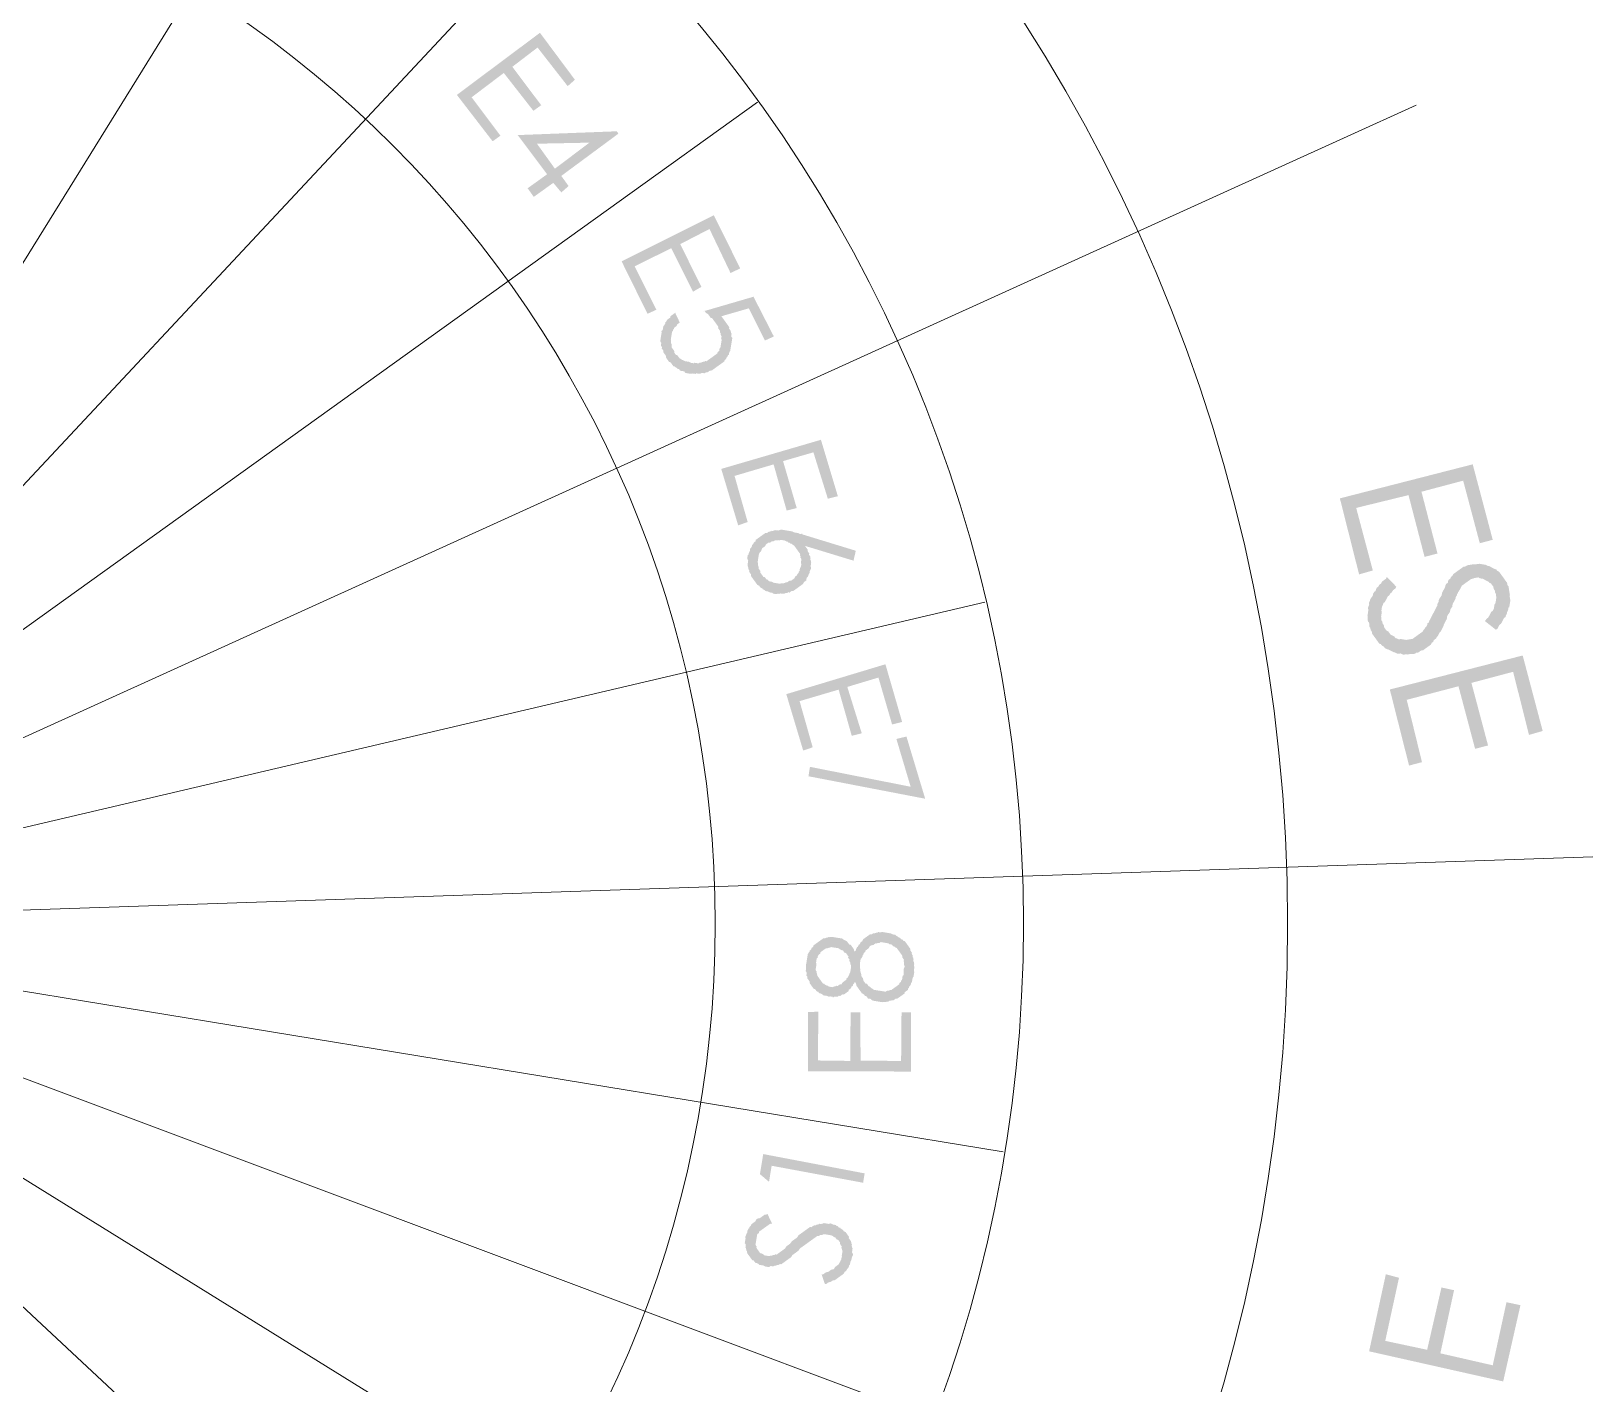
# Model space of a CAD drawing. Header units: millimetres. Extents: x -6808 to 215771, y -89660 to -16303.
# Drawn here: x 91598.6 to 92054.3, y -46333.9 to -45939.1 of the extents above; entities that cross this region are included whole.
import ezdxf

# ---------------------------------------------------------------- set-up
doc = ezdxf.new("R2010")
doc.units = ezdxf.units.MM
doc.layers.add('Ar-Wall Hatch', color=253, linetype='Continuous', lineweight=9)
doc.layers.add('PDF13_A+I ELE 3', color=7, linetype='Continuous', true_color=0xbababa)
doc.layers.add('PDF13_A+I WALL', color=7, linetype='Continuous', true_color=0xbababa)

# ---------------------------------------------------------------- blocks, each defined once
blk = doc.blocks.new('A$C5343052b')
at = {"layer": 'PDF13_A+I WALL', "true_color": 0xc7c8ca}
for points in [[(1081.91, 1280.58), (1105.78, 1265.66), (1103.21, 1261.58), (1083.42, 1273.93), (1075.19, 1260.74), (1094.64, 1248.45), (1092.07, 1244.37), (1072.62, 1256.66), (1062.02, 1240.4), (1081.81, 1228.05), (1079.18, 1223.63), (1055.38, 1238.89)], [(1087.1, 1229.83), (1091.99, 1229.57), (1092.19, 1228.83), (1091.99, 1227.81), (1092.2, 1227.06), (1092.07, 1226.38), (1092.27, 1225.64), (1092.14, 1224.96), (1092.34, 1224.21), (1092.55, 1223.47), (1092.76, 1222.72), (1092.62, 1222.04), (1092.9, 1221.63), (1093.1, 1220.89), (1093.37, 1220.48), (1093.65, 1220.08), (1093.92, 1219.67), (1094.53, 1219.2), (1094.8, 1218.79), (1095.08, 1218.38), (1095.35, 1217.98), (1095.96, 1217.5), (1096.24, 1217.1), (1096.58, 1217.03), (1096.91, 1216.96), (1097.53, 1216.49), (1098.21, 1216.36), (1098.82, 1215.89), (1099.5, 1215.75), (1100.18, 1215.62), (1100.92, 1215.82), (1100.92, 1215.82), (1101.6, 1215.69), (1102.28, 1215.56), (1103.03, 1215.76), (1103.77, 1215.97), (1104.45, 1215.84), (1104.86, 1216.11), (1105.6, 1216.31), (1106.08, 1216.93), (1106.48, 1217.2), (1107.3, 1217.75), (1107.7, 1218.02), (1108.17, 1218.63), (1108.65, 1219.24), (1108.65, 1219.24), (1109.12, 1219.86), (1109.25, 1220.53), (1109.39, 1221.21), (1109.52, 1221.89), (1109.65, 1222.57), (1109.79, 1223.25), (1109.92, 1223.93), (1109.99, 1224.27), (1109.78, 1225.02), (1109.85, 1225.36), (1109.64, 1226.1), (1109.71, 1226.44), (1109.5, 1227.19), (1109.23, 1227.59), (1109.36, 1228.27), (1109.09, 1228.68), (1108.89, 1229.42), (1108.68, 1230.17), (1108.47, 1230.92), (1108.27, 1231.66), (1108.06, 1232.41), (1107.86, 1233.15), (1107.65, 1233.9), (1107.44, 1234.64), (1106.9, 1235.46), (1106.96, 1235.8), (1106.42, 1236.61), (1106.21, 1237.36), (1106.07, 1238.44), (1105.53, 1239.25), (1105.32, 1240), (1105.12, 1240.75), (1104.91, 1241.49), (1104.64, 1241.9), (1104.43, 1242.64), (1104.56, 1243.32), (1104.29, 1243.73), (1104.02, 1244.13), (1104.15, 1244.81), (1104.22, 1245.15), (1103.95, 1245.56), (1103.95, 1245.56), (1104.08, 1246.24), (1103.87, 1246.98), (1104.01, 1247.66), (1104.14, 1248.34), (1104.27, 1249.02), (1104.41, 1249.7), (1104.47, 1250.04), (1104.61, 1250.72), (1104.74, 1251.4), (1105.21, 1252.01), (1105.35, 1252.69), (1105.82, 1253.3), (1105.82, 1253.3), (1106.29, 1253.91), (1106.77, 1254.53), (1107.17, 1254.8), (1107.65, 1255.41), (1108.12, 1256.02), (1108.53, 1256.3), (1108.93, 1256.57), (1109.74, 1257.12), (1110.15, 1257.39), (1110.15, 1257.39), (1110.9, 1257.59), (1111.3, 1257.87), (1112.05, 1258.07), (1112.79, 1258.28), (1113.54, 1258.49), (1113.95, 1258.76), (1114.63, 1258.63), (1115.37, 1258.83), (1116.05, 1258.7), (1116.05, 1258.7), (1116.73, 1258.56), (1117.41, 1258.43), (1118.09, 1258.3), (1118.77, 1258.16), (1119.45, 1258.03), (1120.13, 1257.9), (1120.74, 1257.42), (1121.42, 1257.29), (1122.03, 1256.82), (1122.03, 1256.82), (1122.64, 1256.34), (1123.25, 1255.87), (1123.87, 1255.4), (1124.14, 1254.99), (1124.75, 1254.52), (1125.36, 1254.05), (1125.64, 1253.64), (1125.91, 1253.23), (1126.46, 1252.42), (1126.73, 1252.01), (1126.66, 1251.67), (1126.93, 1251.27), (1127.21, 1250.86), (1127.41, 1250.12), (1127.69, 1249.71), (1127.89, 1248.96), (1128.16, 1248.56), (1128.03, 1247.88), (1128.24, 1247.13), (1128.44, 1246.39), (1128.65, 1245.64), (1128.52, 1244.96), (1128.72, 1244.22), (1128.93, 1243.47), (1128.79, 1242.79), (1123.77, 1242.37), (1123.63, 1243.45), (1123.77, 1244.13), (1123.56, 1244.88), (1123.36, 1245.62), (1123.15, 1246.37), (1123.28, 1247.05), (1123.08, 1247.79), (1122.8, 1248.2), (1122.53, 1248.61), (1122.26, 1249.01), (1122.26, 1249.01), (1122.05, 1249.76), (1121.78, 1250.17), (1121.23, 1250.98), (1120.96, 1251.38), (1120.35, 1251.86), (1119.74, 1252.33), (1119.4, 1252.4), (1118.78, 1252.87), (1118.11, 1253), (1117.49, 1253.48), (1116.81, 1253.61), (1116.14, 1253.74), (1115.39, 1253.54), (1115.05, 1253.6), (1114.3, 1253.4), (1114.3, 1253.4), (1113.56, 1253.19), (1112.81, 1252.99), (1112.41, 1252.71), (1112, 1252.44), (1111.25, 1252.23), (1110.78, 1251.62), (1110.31, 1251.01), (1110.24, 1250.67), (1109.77, 1250.06), (1109.63, 1249.38), (1109.57, 1249.04), (1109.43, 1248.36), (1109.3, 1247.68), (1109.17, 1247), (1109.1, 1246.66), (1108.97, 1245.98), (1109.17, 1245.24), (1109.38, 1244.49), (1109.59, 1243.75), (1109.59, 1243.75), (1109.52, 1243.41), (1109.79, 1243), (1109.72, 1242.66), (1110, 1242.25), (1110.2, 1241.51), (1110.48, 1241.1), (1110.68, 1240.36), (1110.89, 1239.61), (1111.09, 1238.86), (1111.64, 1238.05), (1111.78, 1236.97), (1112.32, 1236.15), (1112.46, 1235.07), (1112.67, 1234.32), (1113.22, 1233.51), (1113.42, 1232.76), (1113.63, 1232.02), (1113.83, 1231.27), (1114.11, 1230.87), (1114.31, 1230.12), (1114.52, 1229.37), (1114.72, 1228.63), (1114.66, 1228.29), (1114.86, 1227.54), (1115.07, 1226.8), (1115, 1226.46), (1115.21, 1225.71), (1115.14, 1225.37), (1115.01, 1224.69), (1115.28, 1224.29), (1115.28, 1224.29), (1115.15, 1223.61), (1115.35, 1222.86), (1115.15, 1221.84), (1115.02, 1221.16), (1114.95, 1220.82), (1114.82, 1220.15), (1114.69, 1219.47), (1114.21, 1218.85), (1114.08, 1218.18), (1113.95, 1217.5), (1113.54, 1217.22), (1113.41, 1216.54), (1112.93, 1215.93), (1112.53, 1215.66), (1112.06, 1215.05), (1111.58, 1214.43), (1111.18, 1214.16), (1110.7, 1213.55), (1110.3, 1213.28), (1109.55, 1213.07), (1109.08, 1212.46), (1108.67, 1212.19), (1107.93, 1211.98), (1107.52, 1211.71), (1106.77, 1211.5), (1106.03, 1211.29), (1105.28, 1211.09), (1104.88, 1210.82), (1104.13, 1210.61), (1103.45, 1210.74), (1102.7, 1210.54), (1102.03, 1210.67), (1101.62, 1210.4), (1100.94, 1210.53), (1100.26, 1210.66), (1099.58, 1210.8), (1098.9, 1210.93), (1098.22, 1211.06), (1097.54, 1211.2), (1097.2, 1211.27), (1096.59, 1211.74), (1095.91, 1211.87), (1095.3, 1212.34), (1094.62, 1212.48), (1094.35, 1212.88), (1093.74, 1213.36), (1093.06, 1213.49), (1092.45, 1213.96), (1092.17, 1214.37), (1091.56, 1214.84), (1091.29, 1215.25), (1090.74, 1216.06), (1090.47, 1216.47), (1089.86, 1216.94), (1089.58, 1217.35), (1089.38, 1218.09), (1088.77, 1218.57), (1088.56, 1219.31), (1088.29, 1219.72), (1088.08, 1220.46), (1088.15, 1220.8), (1087.94, 1221.55), (1087.67, 1221.96), (1087.46, 1222.7), (1087.6, 1223.38), (1087.32, 1223.79), (1087.12, 1224.53), (1087.25, 1225.21), (1087.04, 1225.96), (1087.18, 1226.64), (1086.97, 1227.38), (1087.17, 1228.4), (1087.31, 1229.08), (1087.1, 1229.83)], [(1142.17, 1242.63), (1166.04, 1227.71), (1163.4, 1223.29), (1143.68, 1235.99), (1135.45, 1222.79), (1155.24, 1210.44), (1152.67, 1206.36), (1132.88, 1218.71), (1122.62, 1202.39), (1142, 1189.76), (1139.44, 1185.68), (1115.63, 1200.94)], [(730.33, 1164.17), (751.1, 1160.44), (750.78, 1156.98), (733.33, 1159.71), (731.46, 1148.43), (748.51, 1145.44), (747.84, 1142.04), (730.73, 1144.7), (728.27, 1130.37), (745.31, 1127.37), (744.64, 1123.98), (723.8, 1127.37)], [(821.02, 1159.04), (841.06, 1151.58), (839.65, 1147.98), (823.27, 1154.37), (819.3, 1143.16), (835.41, 1137.17), (834.4, 1133.84), (817.96, 1139.9), (812.78, 1126.1), (829.22, 1120.05), (827.87, 1116.79), (808.17, 1124.19)], [(866.68, 1141.96), (865.33, 1138.69), (853.17, 1143.2), (847.91, 1134.36), (848.25, 1134.29), (848.92, 1134.16), (849.26, 1134.09), (849.94, 1133.96), (850.28, 1133.89), (850.96, 1133.76), (851.3, 1133.69), (851.64, 1133.63), (851.98, 1133.56), (852.66, 1133.43), (852.93, 1133.02), (853.61, 1132.89), (853.95, 1132.82), (854.56, 1132.35), (854.9, 1132.28), (855.18, 1131.87), (855.45, 1131.47), (856.13, 1131.33), (856.4, 1130.93), (856.67, 1130.52), (856.95, 1130.12), (857.22, 1129.71), (857.49, 1129.3), (857.76, 1128.9), (858.04, 1128.49), (858.31, 1128.08), (858.58, 1127.68), (858.86, 1127.27), (858.79, 1126.93), (859.06, 1126.53), (859.33, 1126.12), (859.27, 1125.78), (859.47, 1125.03), (859.41, 1124.69), (859.68, 1124.29), (859.55, 1123.61), (859.82, 1123.2), (859.75, 1122.86), (859.62, 1122.18), (859.55, 1121.84), (859.42, 1121.17), (859.35, 1120.83), (859.22, 1120.15), (859.15, 1119.81), (859.02, 1119.13), (858.95, 1118.79), (858.82, 1118.11), (858.82, 1118.11), (858.75, 1117.77), (858.28, 1117.16), (858.21, 1116.82), (858.08, 1116.14), (857.67, 1115.87), (857.54, 1115.19), (857.13, 1114.91), (856.73, 1114.64), (856.66, 1114.3), (856.19, 1113.69), (855.78, 1113.42), (855.37, 1113.14), (855.31, 1112.8), (854.9, 1112.53), (854.49, 1112.26), (854.02, 1111.65), (853.61, 1111.37), (853.21, 1111.1), (852.8, 1110.83), (852.4, 1110.56), (851.72, 1110.69), (851.31, 1110.42), (850.9, 1110.14), (850.5, 1109.87), (849.82, 1110), (849.41, 1109.73), (849.07, 1109.8), (849.07, 1109.8), (848.33, 1109.59), (847.99, 1109.66), (847.58, 1109.39), (846.9, 1109.52), (846.56, 1109.59), (845.88, 1109.72), (845.48, 1109.45), (845.14, 1109.51), (844.46, 1109.65), (844.12, 1109.71), (843.44, 1109.85), (843.17, 1110.25), (842.49, 1110.39), (842.15, 1110.45), (841.47, 1110.59), (841.2, 1110.99), (840.52, 1111.13), (840.18, 1111.19), (839.9, 1111.6), (839.23, 1111.73), (838.95, 1112.14), (838.68, 1112.55), (838, 1112.68), (837.73, 1113.09), (837.46, 1113.49), (837.18, 1113.9), (836.91, 1114.3), (836.64, 1114.71), (836.36, 1115.12), (836.09, 1115.52), (835.75, 1115.59), (835.89, 1116.27), (835.61, 1116.68), (835.34, 1117.08), (835.07, 1117.49), (835.13, 1117.83), (834.93, 1118.57), (834.65, 1118.98), (834.72, 1119.32), (834.52, 1120.07), (834.58, 1120.4), (834.72, 1121.08), (834.78, 1121.42), (834.51, 1121.83), (834.64, 1122.51), (834.71, 1122.85), (834.84, 1123.53), (834.91, 1123.87), (838.51, 1122.45), (838.38, 1121.77), (838.31, 1121.44), (838.52, 1120.69), (838.45, 1120.35), (838.32, 1119.67), (838.59, 1119.26), (838.52, 1118.92), (838.8, 1118.52), (838.73, 1118.18), (839, 1117.77), (839.27, 1117.37), (839.55, 1116.96), (839.82, 1116.55), (840.09, 1116.15), (840.37, 1115.74), (840.98, 1115.27), (841.25, 1114.86), (841.59, 1114.8), (842.2, 1114.32), (842.48, 1113.92), (842.82, 1113.85), (843.49, 1113.72), (843.49, 1113.72), (844.17, 1113.58), (844.45, 1113.18), (844.79, 1113.11), (845.47, 1112.98), (845.87, 1113.25), (846.55, 1113.11), (846.89, 1113.05), (847.23, 1112.98), (847.98, 1113.19), (848.31, 1113.12), (848.72, 1113.39), (849.47, 1113.6), (849.87, 1113.87), (850.28, 1114.15), (850.28, 1114.15), (850.69, 1114.42), (851.43, 1114.62), (851.84, 1114.9), (852.24, 1115.17), (852.31, 1115.51), (852.72, 1115.78), (853.12, 1116.05), (853.53, 1116.33), (853.6, 1116.67), (854.07, 1117.28), (854.14, 1117.62), (854.61, 1118.23), (854.68, 1118.57), (855.08, 1118.84), (855.22, 1119.52), (855.22, 1119.52), (855.35, 1120.2), (855.42, 1120.54), (855.55, 1121.22), (855.62, 1121.56), (855.75, 1122.24), (855.82, 1122.58), (855.95, 1123.26), (856.02, 1123.6), (855.74, 1124), (855.88, 1124.68), (855.61, 1125.09), (855.33, 1125.5), (855.4, 1125.84), (855.13, 1126.24), (854.85, 1126.65), (854.58, 1127.05), (854.31, 1127.46), (854.03, 1127.87), (853.76, 1128.27), (853.42, 1128.34), (853.15, 1128.75), (852.88, 1129.15), (852.2, 1129.29), (851.93, 1129.69), (851.59, 1129.76), (850.97, 1130.23), (850.63, 1130.3), (849.95, 1130.43), (849.68, 1130.84), (849.34, 1130.91), (849, 1130.97), (848.32, 1131.11), (847.98, 1131.17), (847.64, 1131.24), (846.97, 1131.37), (846.63, 1131.44), (845.95, 1131.57), (845.54, 1131.3), (844.86, 1131.43), (844.52, 1131.5), (843.84, 1131.63), (843.1, 1131.43), (842.76, 1131.49), (842.08, 1131.63), (842.01, 1131.29), (851.53, 1147.4)], [(904.53, 1126.4), (922.89, 1115.74), (920.87, 1112.61), (905.64, 1121.25), (899.83, 1111.46), (915, 1102.48), (912.97, 1099.35), (898.15, 1108.26), (890.72, 1095.61), (905.55, 1086.71), (903.86, 1083.51), (885.5, 1094.17)], [(976.82, 1083.27), (995.45, 1072.21), (993.43, 1069.08), (978.26, 1078.05), (972.39, 1067.92), (987.62, 1059.28), (985.6, 1056.16), (970.77, 1065.07), (963.35, 1052.42), (978.17, 1043.51), (976.49, 1040.31), (958.13, 1050.98)], [(1000.16, 1069.45), (1020.42, 1057.71), (984.19, 1034.85), (982.28, 1037.7), (1013.64, 1057.28), (998.13, 1066.32)], [(1273.34, 1021.81), (1258.74, 1046.2), (1263.07, 1048.52), (1275.01, 1028.54), (1288.22, 1036.52), (1276.62, 1056.43), (1280.61, 1058.82), (1292.56, 1038.84), (1309.29, 1048.6), (1297.35, 1068.58), (1301.75, 1071.24), (1316.01, 1046.93)], [(1056.78, 957.17), (1042.2, 972.73), (1044.84, 975.38), (1056.76, 962.46), (1065.35, 970.29), (1053.44, 983.21), (1056.01, 985.53), (1067.99, 972.95), (1078.75, 982.82), (1066.83, 995.75), (1069.4, 998.06), (1083.98, 982.5)], [(1069.54, 918.27), (1065.45, 924.36), (1096.87, 944.28), (1098.78, 941.44), (1070.54, 923.36), (1073.82, 918.49)], [(1113.62, 905.43), (1110.42, 907.12), (1110.83, 907.39), (1110.96, 908.07), (1111.1, 908.75), (1111.57, 909.36), (1111.64, 909.7), (1111.77, 910.38), (1111.84, 910.72), (1112.31, 911.33), (1112.38, 911.67), (1112.17, 912.42), (1112.24, 912.76), (1112.31, 913.1), (1112.37, 913.44), (1112.51, 914.12), (1112.23, 914.52), (1112.3, 914.86), (1112.03, 915.27), (1112.09, 915.61), (1111.82, 916.01), (1111.55, 916.42), (1111.61, 916.76), (1111.28, 916.83), (1111, 917.23), (1110.73, 917.64), (1110.46, 918.05), (1110.18, 918.45), (1109.84, 918.52), (1109.23, 918.99), (1108.89, 919.06), (1108.96, 919.4), (1108.28, 919.53), (1107.94, 919.6), (1107.33, 920.07), (1106.99, 920.14), (1106.31, 920.27), (1105.9, 920), (1105.56, 920.07), (1104.88, 920.2), (1104.48, 919.93), (1104.14, 919.99), (1103.39, 919.79), (1102.99, 919.51), (1102.58, 919.24), (1102.58, 919.24), (1102.17, 918.97), (1101.77, 918.7), (1101.36, 918.42), (1100.89, 917.81), (1100.82, 917.47), (1100.42, 917.2), (1100.28, 916.52), (1099.88, 916.25), (1099.81, 915.91), (1099.74, 915.57), (1099.68, 915.23), (1099.54, 914.55), (1099.48, 914.21), (1099.41, 913.87), (1099.27, 913.19), (1099.21, 912.85), (1099.14, 912.51), (1099.01, 911.83), (1098.87, 911.15), (1098.81, 910.81), (1098.67, 910.13), (1098.54, 909.46), (1098.47, 909.12), (1098.34, 908.44), (1098.55, 907.69), (1098.55, 907.69), (1098.35, 906.67), (1098.21, 905.99), (1098.08, 905.31), (1098.01, 904.97), (1098.22, 904.23), (1098.09, 903.55), (1098.02, 903.21), (1097.88, 902.53), (1097.82, 902.19), (1097.68, 901.51), (1097.62, 901.17), (1097.55, 900.83), (1097.48, 900.49), (1097.42, 900.15), (1097.35, 899.81), (1097.35, 899.81), (1096.94, 899.54), (1096.81, 898.86), (1096.4, 898.59), (1096.34, 898.25), (1095.86, 897.64), (1095.8, 897.3), (1095.39, 897.03), (1094.99, 896.75), (1094.85, 896.07), (1094.45, 895.8), (1094.04, 895.53), (1093.63, 895.26), (1093.63, 895.26), (1092.89, 895.05), (1092.48, 894.78), (1092.07, 894.5), (1091.67, 894.23), (1091.33, 894.3), (1090.58, 894.09), (1090.18, 893.82), (1089.84, 893.89), (1089.16, 894.02), (1089.16, 894.02), (1088.75, 893.75), (1088.07, 893.88), (1087.73, 893.95), (1087.05, 894.08), (1086.71, 894.15), (1086.04, 894.28), (1085.7, 894.35), (1085.08, 894.82), (1084.74, 894.89), (1084.74, 894.89), (1084.13, 895.36), (1083.79, 895.43), (1083.52, 895.83), (1083.25, 896.24), (1082.57, 896.37), (1082.29, 896.78), (1082.02, 897.18), (1081.75, 897.59), (1081.48, 898), (1081.14, 898.06), (1080.93, 898.81), (1080.66, 899.22), (1080.72, 899.56), (1080.45, 899.96), (1080.18, 900.37), (1079.97, 901.11), (1080.04, 901.45), (1079.77, 901.86), (1079.9, 902.54), (1079.63, 902.95), (1079.63, 902.95), (1079.69, 903.29), (1079.83, 903.96), (1079.89, 904.3), (1079.96, 904.64), (1079.76, 905.39), (1079.82, 905.73), (1079.89, 906.07), (1080.36, 906.68), (1080.43, 907.02), (1080.56, 907.7), (1080.7, 908.38), (1080.76, 908.72), (1081.24, 909.33), (1081.3, 909.67), (1084.9, 908.26), (1084.43, 907.64), (1084.3, 906.97), (1084.23, 906.63), (1084.1, 905.95), (1084.03, 905.61), (1083.9, 904.93), (1083.83, 904.59), (1083.76, 904.25), (1083.7, 903.91), (1083.63, 903.57), (1083.56, 903.23), (1083.5, 902.89), (1083.77, 902.48), (1083.64, 901.81), (1083.91, 901.4), (1084.18, 900.99), (1084.45, 900.59), (1084.73, 900.18), (1085, 899.77), (1085.27, 899.37), (1085.54, 898.96), (1085.82, 898.55), (1086.5, 898.42), (1086.77, 898.02), (1087.11, 897.95), (1087.79, 897.81), (1087.79, 897.81), (1088.13, 897.75), (1088.81, 897.61), (1089.15, 897.55), (1089.55, 897.82), (1090.3, 898.03), (1090.64, 897.96), (1091.04, 898.23), (1091.45, 898.51), (1091.86, 898.78), (1092.26, 899.05), (1092.33, 899.39), (1092.74, 899.66), (1092.8, 900), (1093.28, 900.62), (1093.34, 900.95), (1093.75, 901.23), (1093.88, 901.91), (1093.95, 902.25), (1094.08, 902.93), (1094.08, 902.93), (1094.15, 903.27), (1094.22, 903.6), (1094.22, 903.6), (1094.35, 904.28), (1094.42, 904.62), (1094.48, 904.96), (1094.28, 905.71), (1094.34, 906.05), (1094.48, 906.73), (1094.61, 907.41), (1094.47, 908.49), (1094.61, 909.17), (1094.74, 909.85), (1094.81, 910.19), (1094.94, 910.87), (1094.73, 911.61), (1094.87, 912.29), (1094.93, 912.63), (1095.07, 913.31), (1095.13, 913.65), (1095.27, 914.33), (1095.33, 914.67), (1095.47, 915.35), (1095.53, 915.69), (1095.6, 916.03), (1095.73, 916.71), (1096.14, 916.98), (1096.21, 917.32), (1096.27, 917.66), (1096.34, 918), (1096.34, 918), (1096.81, 918.61), (1096.88, 918.95), (1097.35, 919.56), (1097.42, 919.9), (1097.83, 920.18), (1098.3, 920.79), (1098.37, 921.13), (1098.77, 921.4), (1099.18, 921.67), (1099.59, 921.95), (1099.99, 922.22), (1100.06, 922.56), (1100.46, 922.83), (1101.21, 923.04), (1101.62, 923.31), (1102.02, 923.58), (1102.36, 923.52), (1102.77, 923.79), (1103.45, 923.66), (1103.85, 923.93), (1104.19, 923.86), (1104.94, 924.07), (1105.28, 924), (1105.62, 923.93), (1106.36, 924.14), (1106.7, 924.07), (1107.38, 923.94), (1107.72, 923.87), (1108.4, 923.74), (1108.67, 923.33), (1109.35, 923.2), (1109.69, 923.13), (1110.03, 923.07), (1110.65, 922.59), (1110.98, 922.53), (1111.26, 922.12), (1111.87, 921.65), (1112.21, 921.58), (1112.48, 921.17), (1112.76, 920.77), (1113.03, 920.36), (1113.71, 920.23), (1113.98, 919.82), (1114.19, 919.08), (1114.19, 919.08), (1114.46, 918.67), (1114.73, 918.26), (1114.94, 917.52), (1115.21, 917.11), (1115.48, 916.71), (1115.42, 916.37), (1115.69, 915.96), (1115.9, 915.21), (1115.83, 914.87), (1116.03, 914.13), (1115.97, 913.79), (1115.9, 913.45), (1116.11, 912.7), (1116.04, 912.36), (1115.97, 912.02), (1115.91, 911.68), (1115.77, 911.01), (1115.71, 910.67), (1115.64, 910.33), (1115.51, 909.65), (1115.44, 909.31), (1115.31, 908.63), (1114.9, 908.36), (1114.77, 907.68), (1114.7, 907.34), (1114.23, 906.72), (1114.16, 906.39), (1114.03, 905.71), (1113.62, 905.43)]]:
    blk.add_hatch(color=9, dxfattribs=at).paths.add_polyline_path(points)
h = blk.add_hatch(color=9, dxfattribs=at)
h.paths.add_polyline_path([(774.8, 1157.2), (775.82, 1157), (771.22, 1131.8), (775.64, 1130.93), (775.31, 1127.47), (770.83, 1128), (769.16, 1119.51), (765.42, 1120.25), (767.09, 1128.73), (749.71, 1131.8)], flags=0)
h.paths.add_polyline_path([(767.76, 1132.13), (770.42, 1147.48), (756.89, 1134.27)], flags=0)
h = blk.add_hatch(color=9, dxfattribs=at)
h.paths.add_polyline_path([(941.05, 1105.82), (942.89, 1102.64), (926.49, 1094.58), (927.17, 1094.44), (927.51, 1094.38), (928.19, 1094.24), (928.46, 1093.84), (929.14, 1093.7), (929.48, 1093.64), (929.76, 1093.23), (930.09, 1093.16), (930.43, 1093.1), (931.05, 1092.62), (931.32, 1092.22), (931.66, 1092.15), (932.27, 1091.68), (932.54, 1091.27), (932.82, 1090.87), (933.09, 1090.46), (933.43, 1090.39), (933.7, 1089.99), (933.91, 1089.24), (934.18, 1088.83), (934.45, 1088.43), (934.39, 1088.09), (934.66, 1087.68), (934.87, 1086.94), (934.8, 1086.6), (935.07, 1086.19), (935.34, 1085.78), (935.21, 1085.11), (935.14, 1084.77), (935.35, 1084.02), (935.28, 1083.68), (935.22, 1083.34), (935.08, 1082.66), (935.02, 1082.32), (934.88, 1081.64), (934.82, 1081.3), (934.75, 1080.96), (934.62, 1080.29), (934.55, 1079.95), (934.08, 1079.33), (934.01, 1078.99), (933.88, 1078.31), (933.54, 1078.38), (933.4, 1077.7), (933, 1077.43), (932.93, 1077.09), (932.46, 1076.48), (932.05, 1076.2), (931.64, 1075.93), (931.58, 1075.59), (931.17, 1075.32), (930.7, 1074.71), (930.29, 1074.43), (929.89, 1074.16), (929.55, 1074.23), (929.14, 1073.96), (928.73, 1073.68), (927.99, 1073.48), (927.58, 1073.2), (927.18, 1072.93), (926.84, 1073), (926.09, 1072.79), (925.75, 1072.86), (925, 1072.65), (924.66, 1072.72), (924.33, 1072.79), (923.58, 1072.58), (923.24, 1072.65), (922.56, 1072.78), (922.22, 1072.85), (921.54, 1072.98), (921.2, 1073.05), (920.86, 1073.11), (920.18, 1073.25), (919.84, 1073.31), (919.23, 1073.79), (918.89, 1073.85), (918.21, 1073.99), (917.94, 1074.39), (917.94, 1074.39), (917.26, 1074.53), (916.99, 1074.93), (916.65, 1075), (916.04, 1075.47), (915.76, 1075.88), (915.49, 1076.29), (915.22, 1076.69), (914.88, 1076.76), (914.27, 1077.23), (913.99, 1077.64), (913.72, 1078.04), (913.79, 1078.38), (913.51, 1078.79), (913.31, 1079.54), (913.04, 1079.94), (912.76, 1080.35), (912.83, 1080.69), (912.62, 1081.43), (912.35, 1081.84), (912.42, 1082.18), (912.21, 1082.93), (912.28, 1083.27), (912.35, 1083.6), (912.07, 1084.01), (912.21, 1084.69), (912.27, 1085.03), (912.41, 1085.71), (912.47, 1086.05), (912.61, 1086.73), (912.67, 1087.07), (912.81, 1087.75), (912.87, 1088.09), (913.35, 1088.7), (913.41, 1089.04), (913.48, 1089.38), (913.95, 1089.99), (914.02, 1090.33), (914.43, 1090.6), (914.49, 1090.94), (914.97, 1091.55), (915.37, 1091.83), (915.78, 1092.1), (915.85, 1092.44), (916.32, 1093.05), (916.72, 1093.32), (917.13, 1093.6), (917.54, 1093.87), (917.94, 1094.14), (917.94, 1094.14), (918.35, 1094.42), (918.76, 1094.69), (919.16, 1094.96), (919.57, 1095.23), (920.31, 1095.44), (920.72, 1095.71), (921.13, 1095.99), (921.53, 1096.26), (922.28, 1096.46), (922.75, 1097.08), (923.09, 1097.01)], flags=0)
h.paths.add_polyline_path([(927.52, 1090.85), (927.25, 1091.26), (926.91, 1091.32), (926.23, 1091.46), (925.89, 1091.52), (925.21, 1091.66), (924.87, 1091.72), (924.53, 1091.79), (923.86, 1091.92), (923.52, 1091.99), (922.77, 1091.78), (922.43, 1091.85), (922.02, 1091.58), (921.68, 1091.64), (921.28, 1091.37), (920.94, 1091.44), (920.53, 1091.17), (919.79, 1090.96), (919.38, 1090.69), (918.97, 1090.41), (918.57, 1090.14), (918.5, 1089.8), (918.09, 1089.53), (917.62, 1088.92), (917.22, 1088.64), (917.15, 1088.3), (917.08, 1087.96), (916.68, 1087.69), (916.54, 1087.01), (916.47, 1086.67), (916.07, 1086.4), (915.94, 1085.72), (915.87, 1085.38), (916.07, 1084.64), (916.01, 1084.3), (915.94, 1083.96), (915.81, 1083.28), (916.08, 1082.87), (916.29, 1082.12), (916.29, 1082.12), (916.22, 1081.79), (916.43, 1081.04), (916.7, 1080.63), (916.97, 1080.23), (917.24, 1079.82), (917.52, 1079.41), (917.79, 1079.01), (918.06, 1078.6), (918.4, 1078.53), (918.67, 1078.13), (919.29, 1077.66), (919.63, 1077.59), (919.9, 1077.18), (920.24, 1077.12), (920.92, 1076.98), (921.19, 1076.58), (921.53, 1076.51), (922.21, 1076.38), (922.55, 1076.31), (923.23, 1076.18), (923.63, 1076.45), (923.97, 1076.38), (924.65, 1076.25), (925.06, 1076.52), (925.4, 1076.45), (925.74, 1076.39), (926.14, 1076.66), (926.55, 1076.93), (927.3, 1077.14), (927.7, 1077.41), (928.11, 1077.68), (928.52, 1077.96), (928.92, 1078.23), (929.33, 1078.5), (929.4, 1078.84), (929.8, 1079.12), (930.27, 1079.73), (930.34, 1080.07), (930.34, 1080.07), (930.81, 1080.68), (930.88, 1081.02), (931.01, 1081.7), (931.42, 1081.97), (931.49, 1082.31), (931.62, 1082.99), (931.69, 1083.33), (931.48, 1084.08), (931.55, 1084.41), (931.62, 1084.75), (931.41, 1085.5), (931.48, 1085.84), (931.2, 1086.25), (931.27, 1086.59), (931, 1086.99), (930.72, 1087.4), (930.52, 1088.14), (930.25, 1088.55), (929.97, 1088.96), (929.63, 1089.02), (929.36, 1089.43), (929.09, 1089.84), (928.81, 1090.24), (928.14, 1090.38), (927.86, 1090.78), (927.52, 1090.85)], flags=0)
h = blk.add_hatch(color=9, dxfattribs=at)
h.paths.add_polyline_path([(1039.47, 1000.07), (1039.6, 1000.75), (1039.33, 1001.15), (1039.12, 1001.9), (1039.19, 1002.24), (1038.98, 1002.99), (1039.05, 1003.33), (1038.84, 1004.07), (1038.91, 1004.41), (1038.98, 1004.75), (1038.77, 1005.5), (1038.84, 1005.84), (1038.9, 1006.18), (1039.04, 1006.85), (1039.1, 1007.19), (1039.17, 1007.53), (1039.24, 1007.87), (1039.37, 1008.55), (1039.78, 1008.83), (1039.91, 1009.5), (1040.32, 1009.78), (1040.38, 1010.12), (1040.86, 1010.73), (1040.92, 1011.07), (1041.33, 1011.34), (1041.74, 1011.61), (1041.8, 1011.95), (1042.21, 1012.23), (1042.62, 1012.5), (1043.02, 1012.77), (1043.43, 1013.04), (1043.83, 1013.32), (1044.24, 1013.59), (1044.65, 1013.86), (1045.39, 1014.07), (1045.8, 1014.34), (1046.21, 1014.61), (1046.54, 1014.55), (1047.29, 1014.75), (1047.63, 1014.69), (1048.04, 1014.96), (1048.72, 1014.83), (1049.12, 1015.1), (1049.46, 1015.03), (1049.8, 1014.97), (1050.21, 1015.24), (1050.89, 1015.11), (1051.23, 1015.04), (1051.91, 1014.91), (1052.24, 1014.84), (1052.58, 1014.77), (1053.26, 1014.64), (1053.6, 1014.57), (1053.88, 1014.17), (1054.55, 1014.03), (1054.89, 1013.96), (1055.17, 1013.56), (1055.85, 1013.43), (1056.12, 1013.02), (1056.46, 1012.95), (1057.07, 1012.48), (1057.34, 1012.07), (1057.68, 1012.01), (1058.3, 1011.53), (1058.57, 1011.13), (1059.18, 1010.65), (1059.18, 1010.65), (1059.45, 1010.25), (1059.73, 1009.84), (1060.34, 1009.37), (1060.61, 1008.96), (1060.88, 1008.56), (1061.16, 1008.15), (1061.36, 1007.4), (1061.64, 1007), (1061.91, 1006.59), (1062.18, 1006.18), (1062.11, 1005.84), (1062.39, 1005.44), (1062.59, 1004.69), (1062.53, 1004.35), (1062.8, 1003.95), (1062.73, 1003.61), (1063.01, 1003.2), (1062.87, 1002.52), (1062.81, 1002.18), (1062.74, 1001.84), (1063.01, 1001.44), (1062.88, 1000.76), (1062.81, 1000.42), (1062.68, 999.74), (1062.61, 999.4), (1062.48, 998.72), (1062.41, 998.38), (1061.94, 997.77), (1061.87, 997.43), (1061.74, 996.75), (1061.33, 996.48), (1061.26, 996.14), (1060.86, 995.86), (1060.72, 995.19), (1060.32, 994.91), (1060.25, 994.57), (1059.85, 994.3), (1059.37, 993.69), (1059.37, 993.69), (1058.97, 993.41), (1058.56, 993.14), (1058.15, 992.87), (1057.75, 992.6), (1057.34, 992.32), (1056.93, 992.05), (1056.53, 991.78), (1055.78, 991.57), (1055.44, 991.64), (1055.04, 991.37), (1054.63, 991.09), (1054.29, 991.16), (1053.61, 991.29), (1053.21, 991.02), (1052.87, 991.09), (1052.53, 991.15), (1051.78, 990.95), (1051.44, 991.01), (1050.76, 991.15), (1050.42, 991.21), (1049.74, 991.35), (1049.4, 991.42), (1048.72, 991.55), (1048.39, 991.62), (1047.77, 992.09), (1047.09, 992.22), (1047.09, 992.22), (1047.3, 991.48), (1047.23, 991.14), (1047.51, 990.73), (1047.37, 990.05), (1047.65, 989.64), (1047.51, 988.97), (1047.44, 988.63), (1047.72, 988.22), (1047.58, 987.54), (1047.52, 987.2), (1047.45, 986.86), (1047.32, 986.18), (1046.91, 985.91), (1046.78, 985.23), (1046.71, 984.89), (1046.3, 984.62), (1046.17, 983.94), (1045.76, 983.67), (1045.36, 983.39), (1045.22, 982.71), (1044.89, 982.78), (1044.48, 982.51), (1044.07, 982.24), (1044.01, 981.9), (1043.26, 981.69), (1042.85, 981.42), (1042.45, 981.14), (1042.04, 980.87), (1041.7, 980.94), (1040.96, 980.73), (1040.55, 980.46), (1039.87, 980.59), (1039.46, 980.32), (1039.12, 980.39), (1038.45, 980.52), (1038.04, 980.25), (1037.36, 980.38), (1037.02, 980.45), (1036.68, 980.51), (1036, 980.65), (1035.66, 980.71), (1035.05, 981.19), (1034.71, 981.25), (1034.03, 981.39), (1033.69, 981.45), (1033.42, 981.86), (1032.74, 981.99), (1032.47, 982.4), (1032.19, 982.81), (1031.51, 982.94), (1031.24, 983.35), (1030.97, 983.75), (1030.36, 984.23), (1030.36, 984.23), (1030.08, 984.63), (1029.81, 985.04), (1029.54, 985.45), (1029.27, 985.85), (1028.99, 986.26), (1028.72, 986.66), (1028.45, 987.07), (1028.17, 987.48), (1027.9, 987.88), (1027.7, 988.63), (1027.76, 988.97), (1027.76, 988.97), (1027.49, 989.37), (1027.62, 990.05), (1027.35, 990.46), (1027.48, 991.14), (1027.21, 991.55), (1027.28, 991.89), (1027.41, 992.56), (1027.48, 992.9), (1027.61, 993.58), (1027.68, 993.92), (1027.74, 994.26), (1027.88, 994.94), (1027.95, 995.28), (1028.08, 995.96), (1028.49, 996.23), (1028.55, 996.57), (1029.02, 997.18), (1029.09, 997.52), (1029.5, 997.8), (1029.97, 998.41), (1030.38, 998.68), (1030.38, 998.68), (1030.78, 998.95), (1031.19, 999.23), (1031.6, 999.5), (1032, 999.77), (1032.41, 1000.05), (1032.81, 1000.32), (1033.22, 1000.59), (1033.56, 1000.52), (1034.31, 1000.73), (1034.31, 1000.73), (1035.05, 1000.94), (1035.39, 1000.87), (1035.73, 1000.8), (1036.41, 1000.67), (1036.82, 1000.94), (1037.16, 1000.88), (1037.84, 1000.74), (1038.51, 1000.61), (1038.85, 1000.54), (1039.47, 1000.07), (1039.47, 1000.07)], flags=0)
h.paths.add_polyline_path([(1033.27, 986.48), (1033.54, 986.07), (1033.81, 985.66), (1034.49, 985.53), (1034.77, 985.12), (1035.1, 985.06), (1035.72, 984.58), (1036.06, 984.52), (1036.4, 984.45), (1037.08, 984.32), (1037.42, 984.25), (1038.09, 984.12), (1038.43, 984.05), (1039.11, 983.92), (1039.52, 984.19), (1039.86, 984.12), (1040.6, 984.33), (1041.01, 984.6), (1041.35, 984.53), (1041.76, 984.81), (1042.16, 985.08), (1042.57, 985.35), (1042.64, 985.69), (1043.11, 986.3), (1043.18, 986.64), (1043.58, 986.92), (1043.72, 987.6), (1043.78, 987.94), (1044.19, 988.21), (1043.98, 988.95), (1044.05, 989.29), (1044.18, 989.97), (1044.18, 989.97), (1044.32, 990.65), (1044.04, 991.06), (1044.18, 991.74), (1043.9, 992.14), (1043.97, 992.48), (1043.7, 992.89), (1043.49, 993.64), (1043.22, 994.04), (1042.95, 994.45), (1042.67, 994.85), (1042.4, 995.26), (1042.4, 995.26), (1041.79, 995.73), (1041.45, 995.8), (1041.18, 996.21), (1040.5, 996.34), (1040.22, 996.75), (1039.88, 996.81), (1039.21, 996.95), (1039.27, 997.29), (1038.59, 997.42), (1038.25, 997.49), (1037.57, 997.62), (1037.17, 997.35), (1036.83, 997.41), (1036.15, 997.55), (1035.74, 997.27), (1035.74, 997.27), (1035, 997.07), (1034.66, 997.14), (1034.25, 996.86), (1033.85, 996.59), (1033.44, 996.32), (1033.03, 996.04), (1032.63, 995.77), (1032.22, 995.5), (1032.15, 995.16), (1031.68, 994.55), (1031.61, 994.21), (1031.21, 993.93), (1031.07, 993.26), (1031.01, 992.92), (1030.87, 992.24), (1030.81, 991.9), (1030.74, 991.56), (1031.01, 991.15), (1030.95, 990.81), (1030.88, 990.47), (1031.09, 989.73), (1031.36, 989.32), (1031.29, 988.98), (1031.56, 988.57), (1031.84, 988.17), (1032.11, 987.76), (1032.72, 987.29), (1033, 986.88), (1033.27, 986.48)], flags=0)
h.paths.add_polyline_path([(1044.63, 997.64), (1044.91, 997.24), (1045.52, 996.76), (1045.79, 996.36), (1046.13, 996.29), (1046.74, 995.82), (1047.08, 995.75), (1047.35, 995.34), (1048.03, 995.21), (1048.37, 995.14), (1048.99, 994.67), (1049.33, 994.6), (1049.66, 994.54), (1050.34, 994.4), (1050.75, 994.68), (1050.75, 994.68), (1051.43, 994.54), (1051.77, 994.48), (1052.51, 994.68), (1052.85, 994.62), (1053.6, 994.82), (1053.94, 994.76), (1054.35, 995.03), (1054.75, 995.3), (1055.16, 995.57), (1055.56, 995.85), (1055.97, 996.12), (1056.38, 996.39), (1056.78, 996.67), (1056.78, 996.67), (1057.19, 996.94), (1057.6, 997.21), (1057.73, 997.89), (1058.14, 998.16), (1058.2, 998.5), (1058.68, 999.11), (1058.74, 999.45), (1058.88, 1000.13), (1058.88, 1000.13), (1058.94, 1000.47), (1059.08, 1001.15), (1059.14, 1001.49), (1059.28, 1002.17), (1059.34, 1002.51), (1059.07, 1002.92), (1059.2, 1003.6), (1058.93, 1004), (1059, 1004.34), (1058.73, 1004.75), (1058.45, 1005.15), (1058.18, 1005.56), (1058.25, 1005.9), (1057.97, 1006.31), (1057.7, 1006.71), (1057.09, 1007.19), (1056.82, 1007.59), (1056.54, 1008), (1056.61, 1008.34), (1056, 1008.81), (1055.66, 1008.88), (1055.38, 1009.28), (1054.77, 1009.76), (1054.5, 1010.16), (1053.82, 1010.3), (1053.48, 1010.36), (1053.21, 1010.77), (1052.53, 1010.9), (1052.19, 1010.97), (1051.85, 1011.04), (1051.17, 1011.17), (1050.83, 1011.24), (1050.49, 1011.3), (1050.15, 1011.37), (1049.81, 1011.44), (1049.07, 1011.23), (1048.73, 1011.3), (1048.32, 1011.02), (1047.64, 1011.16), (1047.24, 1010.89), (1046.83, 1010.61), (1046.49, 1010.68), (1046.08, 1010.41), (1045.68, 1010.13), (1045.27, 1009.86), (1044.86, 1009.59), (1044.46, 1009.32), (1044.05, 1009.04), (1043.92, 1008.36), (1043.51, 1008.09), (1043.45, 1007.75), (1043.04, 1007.48), (1042.91, 1006.8), (1042.84, 1006.46), (1042.37, 1005.85), (1042.3, 1005.51), (1042.23, 1005.17), (1042.44, 1004.42), (1042.3, 1003.74), (1042.3, 1003.74), (1042.17, 1003.06), (1042.44, 1002.66), (1042.31, 1001.98), (1042.58, 1001.57), (1042.52, 1001.23), (1042.79, 1000.83), (1043, 1000.08), (1042.93, 999.74), (1043.2, 999.34), (1043.47, 998.93), (1043.75, 998.52), (1044.02, 998.12), (1044.63, 997.64), (1044.63, 997.64)], flags=0)
at = {"layer": 'PDF13_A+I ELE 3', "color": 9, "lineweight": 18, "true_color": 0xc7c8ca}
for points in [[(707.42, -12.49), (705.23, 1415.2)], [(434.15, 41.58), (978.5, 1361.13)], [(1210.23, 1206.96), (202.42, 195.76)], [(806.34, 203.65), (606.31, 1199.06)], [(804.61, 1199.58), (608.03, 203.13)], [(987.63, 1124.11), (425.02, 278.61)], [(284.69, 418.7), (1127.96, 984.02)], [(1365.38, 975.44), (47.26, 427.28)], [(1204.17, 801.17), (208.48, 601.55)], [(1420.03, 702.66), (-7.39, 700.06)]]:
    blk.add_lwpolyline(points, dxfattribs=at)
for radius in [603.02, 507.85, 396.77]:
    blk.add_circle((706.6, 701.71), radius, dxfattribs=at)

msp = doc.modelspace()

# ---------------------------------------------------------------- block references
at = {"layer": 'Ar-Wall Hatch', "lineweight": -3, "ltscale": 0.5, "xscale": 0.81, "yscale": 0.81, "zscale": 0.81, "rotation": 316.8456496709885}
msp.add_blockref('A$C5343052b', (90670.526, -46222.819), dxfattribs=at)

doc.saveas('drawing.dxf')
